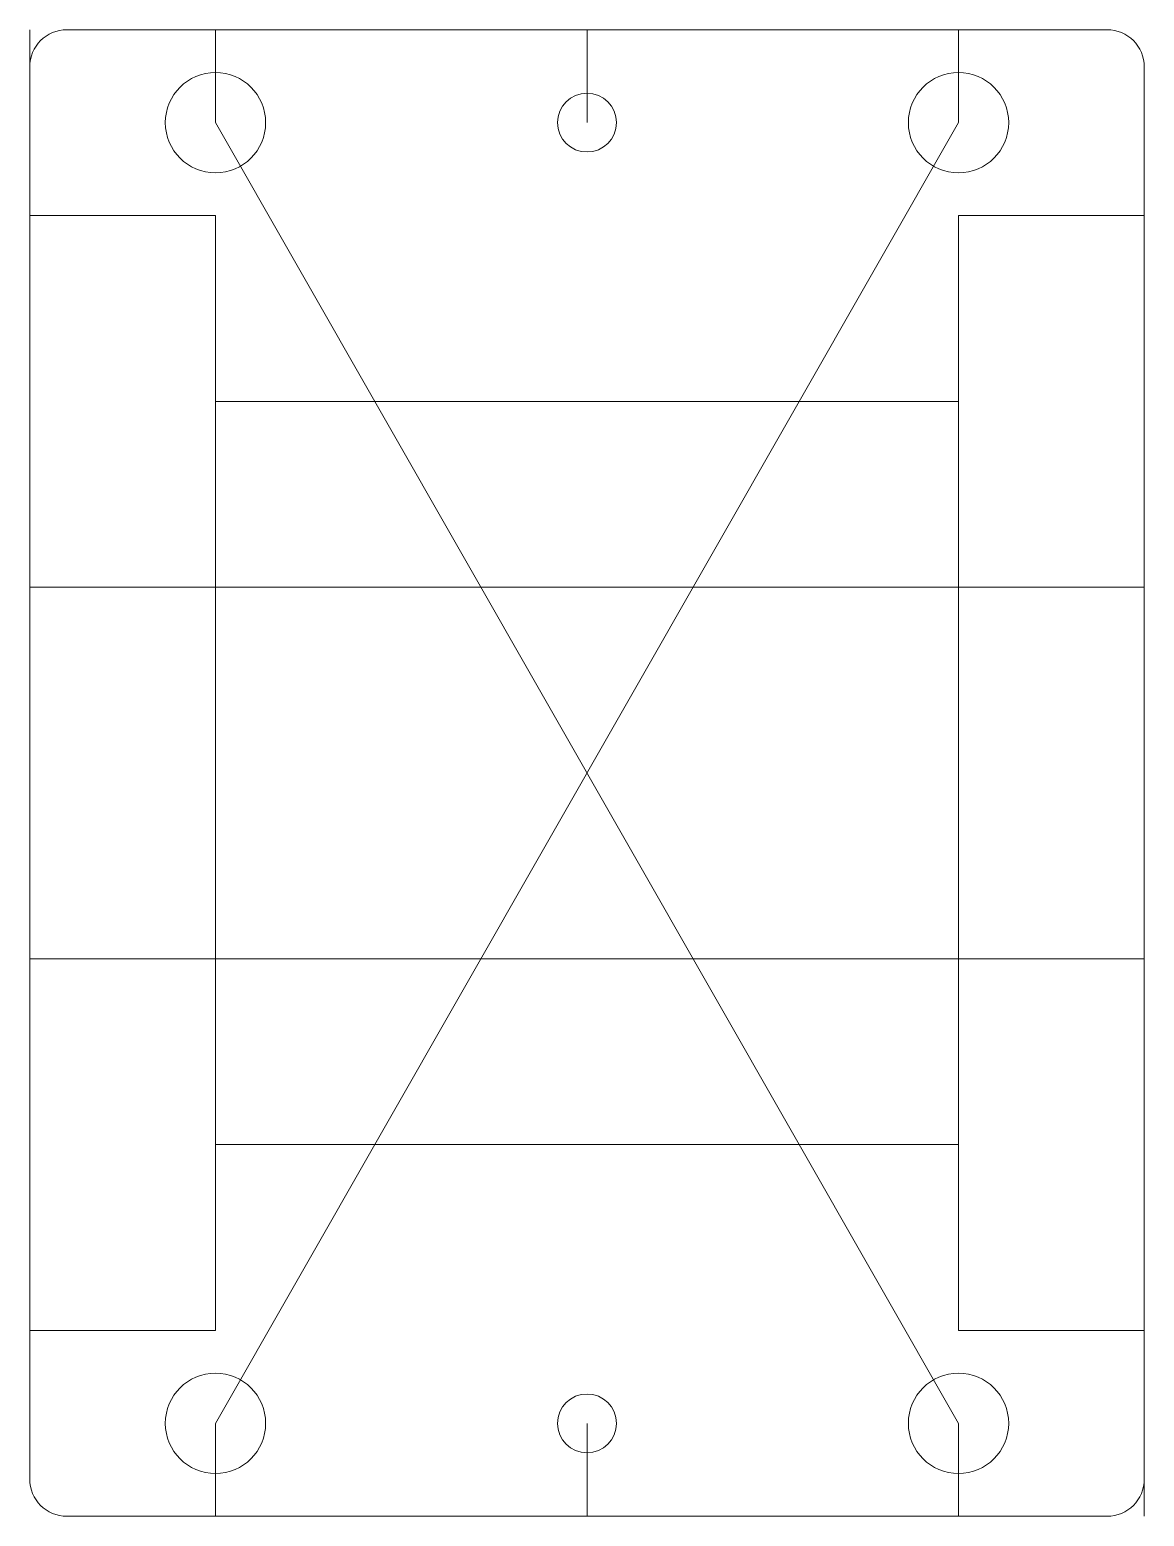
# Model space of a CAD drawing. Header units: inches. Extents: x -1.5 to 1.5, y -2 to 2.
import ezdxf

# ---------------------------------------------------------------- set-up
doc = ezdxf.new("R2010")
doc.units = ezdxf.units.IN
for name, color, linetype, lineweight in [('10-32_insert_hole', 3, 'CONTINUOUS', 0), ('4-40_insert_hole', 4, 'CONTINUOUS', 0), ('construction_0', 253, 'CONTINUOUS', 0), ('contruction_1', 136, 'CONTINUOUS', 0), ('part_boundary', 5, 'CONTINUOUS', 0)]:
    doc.layers.add(name, color=color, linetype=linetype, lineweight=lineweight)

msp = doc.modelspace()

# ---------------------------------------------------------------- linework, layer by layer
at = {"layer": '10-32_insert_hole'}
for centre in [(-1, 1.75), (1, 1.75), (-1, -1.75), (1, -1.75)]:
    msp.add_circle(centre, 0.135, dxfattribs=at)
at = {"layer": '4-40_insert_hole'}
for centre in [(0, 1.75), (0, -1.75)]:
    msp.add_circle(centre, 0.079, dxfattribs=at)
at = {"layer": 'construction_0'}
for p, q in [((-1.5, 1.5), (-1.5, 2)), ((-1, 2), (-1, 1.75)), ((0, 2), (0, 1.75)), ((1, 2), (1, 1.75)), ((-1, -1.75), (1, 1.75)), ((1, -1.75), (-1, 1.75)), ((1.5, -1.5), (1.5, -2)), ((-1, -2), (-1, -1.75)), ((0, -2), (0, -1.75)), ((1, -2), (1, -1.75))]:
    msp.add_line(p, q, dxfattribs=at)
msp.add_lwpolyline([(1, -1), (1, 1), (-1, 1), (-1, -1)], close=True, dxfattribs=at)
at = {"layer": 'contruction_1'}
for p, q in [((-1, 1.5), (-1.5, 1.5)), ((-1, 1), (-1, 1.5)), ((1, 1), (1, 1.5)), ((1, 1.5), (1.5, 1.5)), ((-1, 0.5), (-1, 1)), ((1, 0.5), (1, 1)), ((-1, 0.5), (-1.5, 0.5)), ((-1, 0), (-1, 0.5)), ((-1, 0.5), (1, 0.5)), ((1, 0), (1, 0.5)), ((1, 0.5), (1.5, 0.5)), ((-1, 0), (-1, -0.5)), ((1, 0), (1, -0.5)), ((-1, -0.5), (-1.5, -0.5)), ((-1, -0.5), (1, -0.5)), ((1, -0.5), (1.5, -0.5)), ((-1, -1), (-1, -1.5)), ((1, -1), (1, -1.5)), ((-1, -1.5), (-1.5, -1.5)), ((-1, -1.5), (-1.5, -1.5)), ((1, -1.5), (1.5, -1.5))]:
    msp.add_line(p, q, dxfattribs=at)
at = {"layer": 'part_boundary'}
for p, q in [((1.4, 2), (-1.4, 2)), ((-1.5, 1.9), (-1.5, -1.9)), ((1.5, -1.9), (1.5, 1.9)), ((-1.4, -2), (1.4, -2))]:
    msp.add_line(p, q, dxfattribs=at)
for centre, start, end in [((-1.4, 1.9), 90, 180), ((1.4, 1.9), 360, 90), ((-1.4, -1.9), 180, 270), ((1.4, -1.9), 270, 360)]:
    msp.add_arc(centre, 0.1, start, end, dxfattribs=at)

doc.saveas('drawing.dxf')
